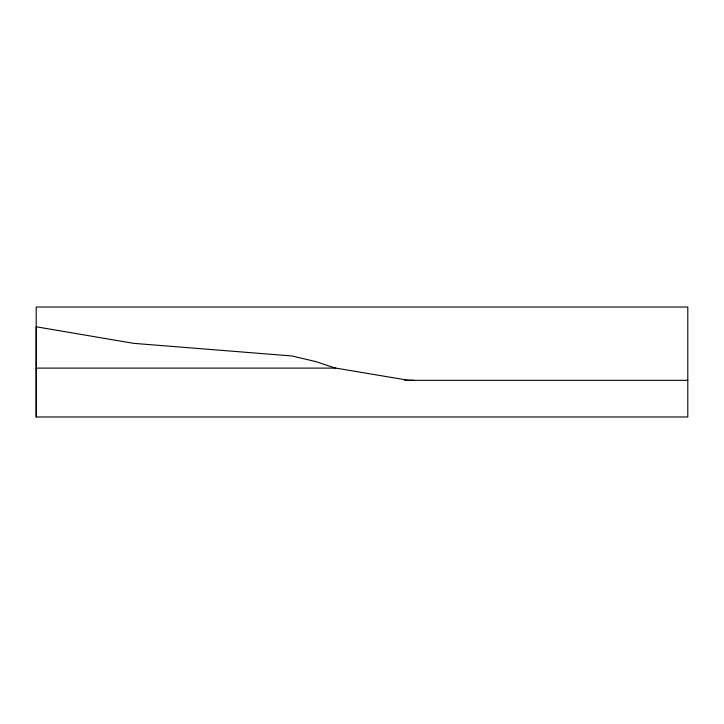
<?xml version="1.0" encoding="UTF-8"?>
<svg xmlns="http://www.w3.org/2000/svg" width="724" height="724" viewBox="0 0 724 724"><rect width="100%" height="100%" fill="white"/><g stroke="black" fill="none" stroke-linecap="round" stroke-linejoin="round"><path stroke-width="1.09" d="M36.2 416.979L36.2 307.021L687.8 307.021L687.8 416.979L36.2 416.979L36.2 326.777L133.641 343.348L292.016 355.973L316.37 361.728L334.624 367.901L407.702 380.163L413.811 380.326M36.2 368.109L335.773 368.109M404.653 380.326L687.8 380.326"/></g></svg>
